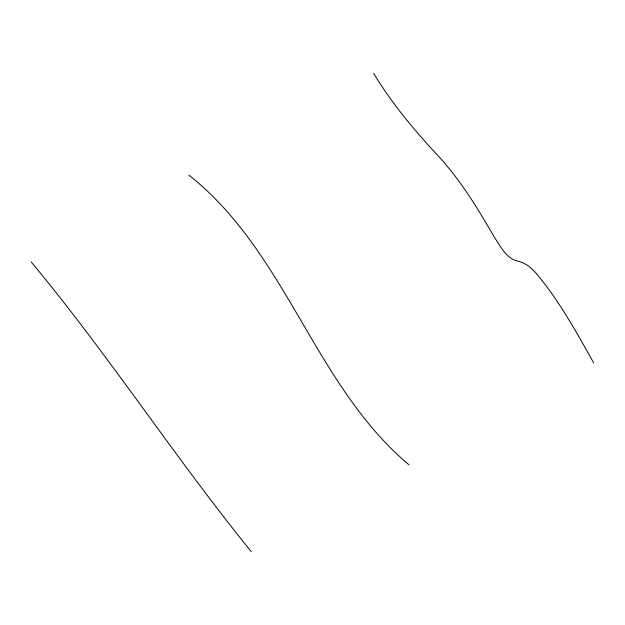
<?xml version="1.0" encoding="UTF-8"?>
<svg xmlns="http://www.w3.org/2000/svg" width="625" height="625" viewBox="0 0 625 625"><rect width="100%" height="100%" fill="white"/><g stroke="black" fill="none" stroke-linecap="round" stroke-linejoin="round"><path stroke-width="0.94" d="M188.891 175.172C286.523 252.094 314.266 385.305 408.961 464.797M31.25 262.039C108.867 355.273 174.836 457.531 251.32 551.672M373.68 73.328C391.023 102.211 412.609 128.219 435.406 152.906C459.195 177.922 477.25 207.469 494.367 237.242C500.43 246.094 505.742 257.688 516.875 260.945C525.102 262.438 531.711 267.938 536.914 274.211C559.508 301.258 576.539 332.359 593.75 362.961"/></g></svg>
